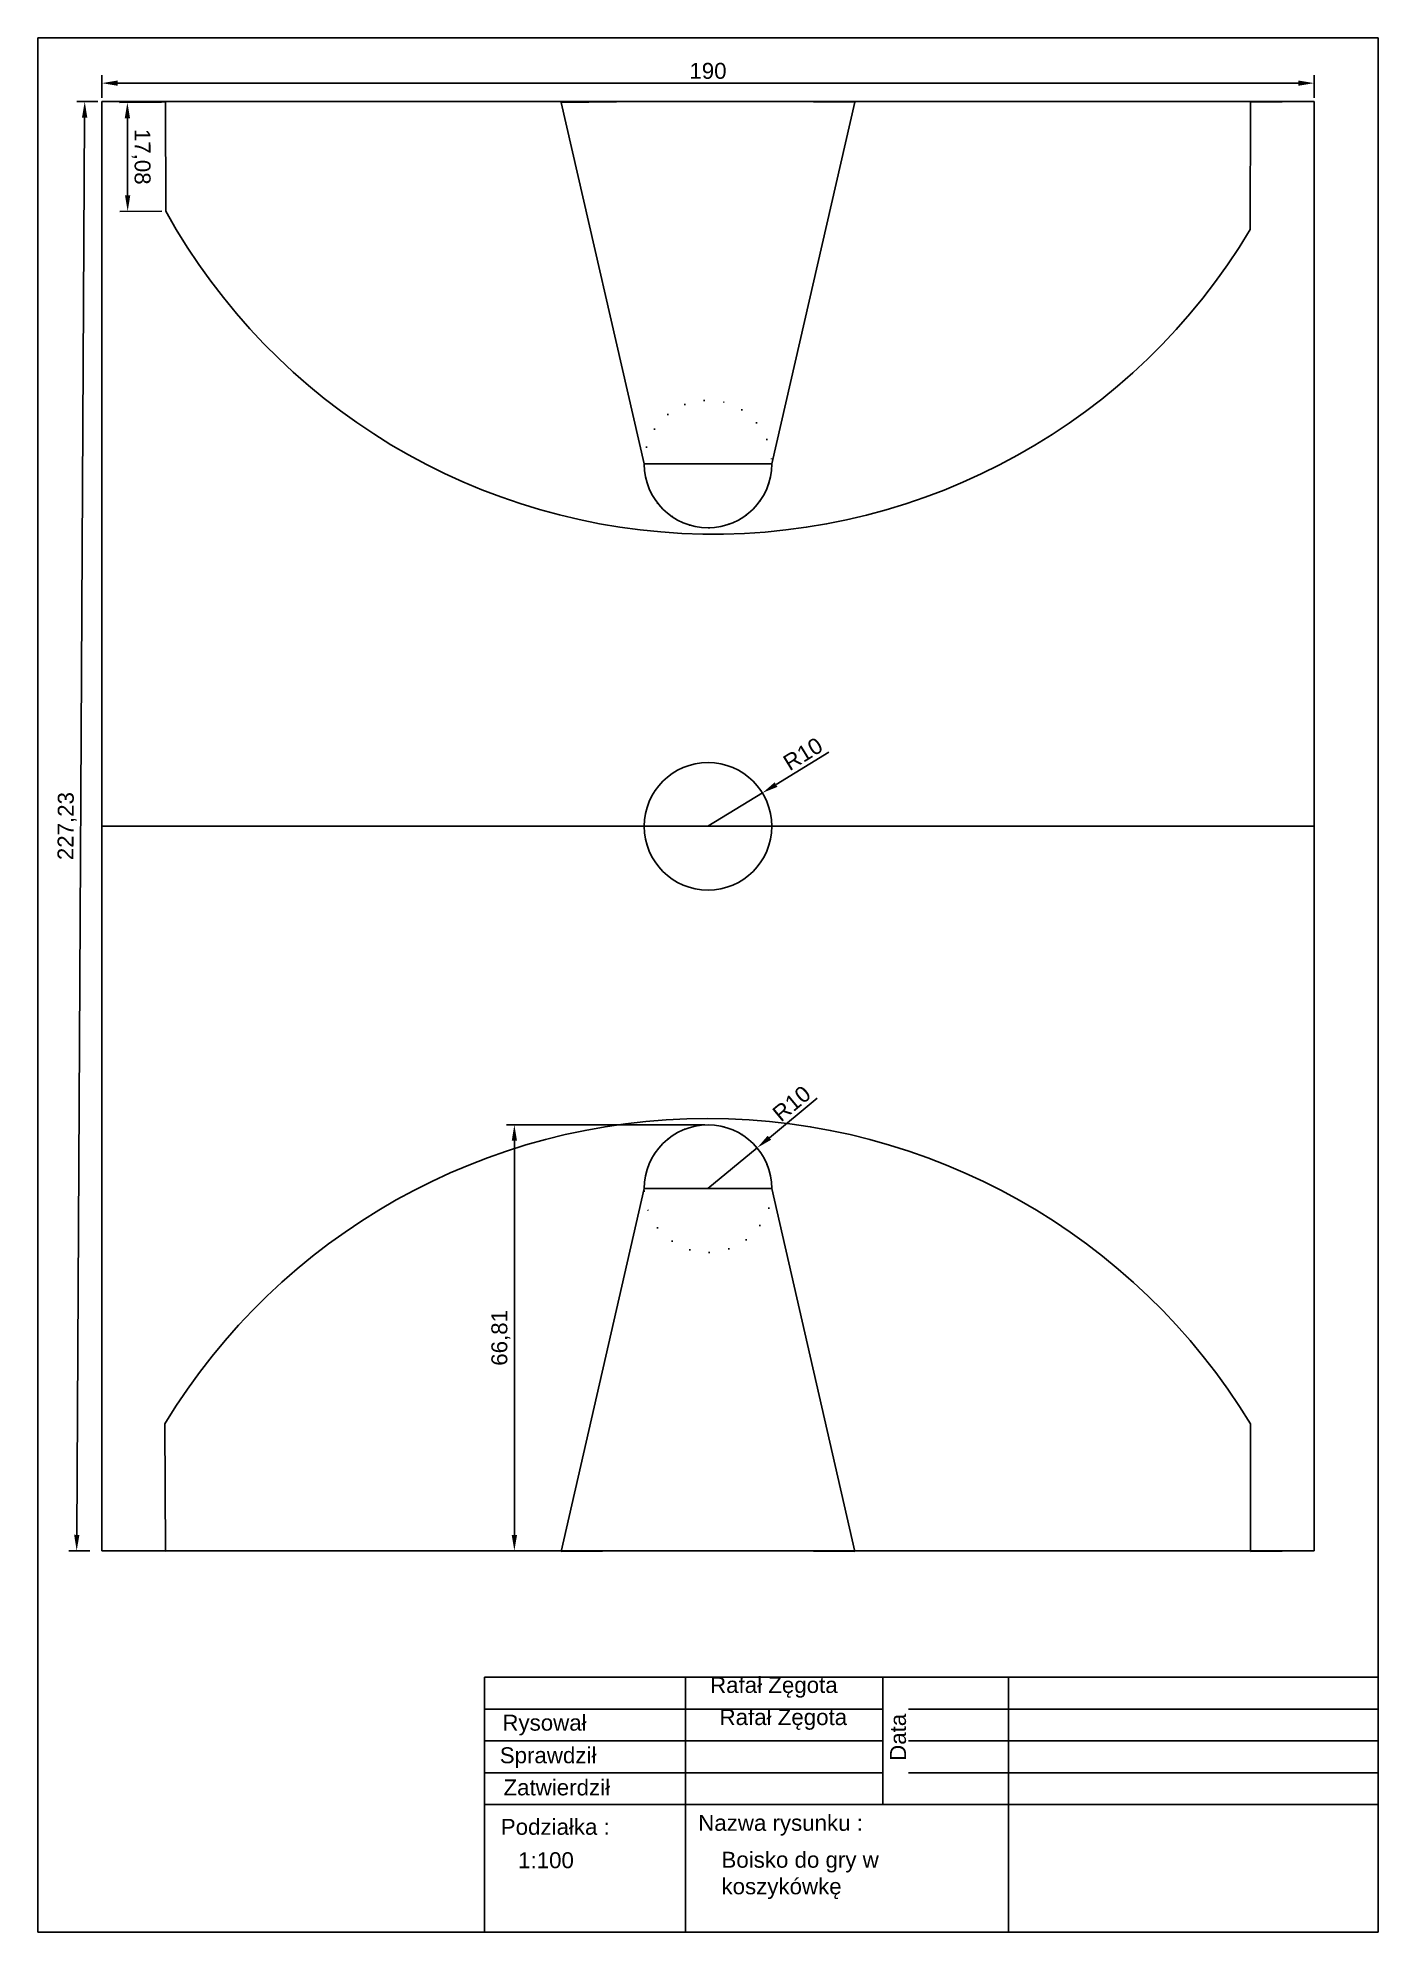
# Model space of a CAD drawing. Header units: millimetres. Extents: x 1248 to 1458, y 5930 to 6227.
import ezdxf

# ---------------------------------------------------------------- set-up
doc = ezdxf.new("R2010")
doc.units = ezdxf.units.MM
doc.linetypes.add('ACAD_ISO07W100', pattern=[3, 0, -3])
doc.layers.add('przerywana', color=7, linetype='ACAD_ISO07W100')
doc.styles.get("Standard").update_dxf_attribs({"font": 'arial.ttf'})
doc.dimstyles.new('ISO-25', dxfattribs={"dimtxt": 2.5, "dimasz": 2.5, "dimexe": 1.25, "dimexo": 0.625, "dimtad": 1, "dimtxsty": 'Standard', "dimcen": 2.5, "dimadec": 0, "dimazin": 0, "dimtfac": 1, "dimtmove": 0, "dimatfit": 3, "dimfxl": 1, "dimarcsym": 0})

# ---------------------------------------------------------------- blocks, each defined once
blk = doc.blocks.new('*D2')
at = {"color": 0, "lineweight": -2, "transparency": 16777216}
for p, q in [((1372.39, 6115.22), (1364.1, 6110.14)), ((1353.44, 6103.61), (1361.97, 6108.84))]:
    blk.add_line(p, q, dxfattribs=at)
at = {"color": 0, "transparency": 16777216}
blk.add_solid([(1363.88, 6110.5), (1364.32, 6109.79), (1361.97, 6108.84)], dxfattribs=at)
at = {"layer": 'Defpoints', "color": 0, "transparency": 16777216}
for p in [(1361.97, 6108.84), (1353.44, 6103.61)]:
    blk.add_point(p, dxfattribs=at)
at = {"color": 0, "transparency": 16777216, "insert": (1368.32, 6114.95), "char_height": 2.5, "attachment_point": 5, "rotation": 31.5002}
blk.add_mtext('R10', dxfattribs=at)
blk = doc.blocks.new('*D3')
at = {"color": 0, "lineweight": -2, "transparency": 16777216}
for p, q in [((1370.54, 6060.98), (1363.06, 6054.78)), ((1353.44, 6046.8), (1361.14, 6053.19))]:
    blk.add_line(p, q, dxfattribs=at)
at = {"color": 0, "transparency": 16777216}
blk.add_solid([(1362.8, 6055.1), (1363.33, 6054.46), (1361.14, 6053.19)], dxfattribs=at)
at = {"layer": 'Defpoints', "color": 0, "transparency": 16777216}
for p in [(1361.14, 6053.19), (1353.44, 6046.8)]:
    blk.add_point(p, dxfattribs=at)
at = {"color": 0, "transparency": 16777216, "insert": (1366.55, 6060.14), "char_height": 2.5, "attachment_point": 5, "rotation": 39.6728}
blk.add_mtext('R10', dxfattribs=at)
blk = doc.blocks.new('*D5')
at = {"color": 0, "lineweight": -2, "transparency": 16777216}
for p, q in [((1257.82, 6217.23), (1254.53, 6217.25)), ((1255.76, 6214.74), (1254.53, 5992.52)), ((1256.56, 5990), (1253.27, 5990.02))]:
    blk.add_line(p, q, dxfattribs=at)
at = {"color": 0, "transparency": 16777216}
for points in [[(1255.35, 6214.74), (1256.18, 6214.74), (1255.78, 6217.24)], [(1254.12, 5992.52), (1254.95, 5992.51), (1254.52, 5990.02)]]:
    blk.add_solid(points, dxfattribs=at)
at = {"layer": 'Defpoints', "color": 0, "transparency": 16777216}
for p in [(1258.44, 6217.23), (1254.52, 5990.02), (1257.19, 5990)]:
    blk.add_point(p, dxfattribs=at)
at = {"color": 0, "transparency": 16777216, "insert": (1253.02, 6103.64), "char_height": 2.5, "attachment_point": 5, "rotation": 89.6827}
blk.add_mtext('227,23', dxfattribs=at)
blk = doc.blocks.new('*D7')
at = {"color": 0, "lineweight": -2, "transparency": 16777216}
for p, q in [((1267.82, 6217.14), (1261.21, 6217.12)), ((1262.46, 6214.62), (1262.5, 6202.54)), ((1267.87, 6200.05), (1261.26, 6200.03))]:
    blk.add_line(p, q, dxfattribs=at)
at = {"color": 0, "transparency": 16777216}
for points in [[(1262.88, 6214.62), (1262.05, 6214.62), (1262.46, 6217.12)], [(1262.92, 6202.54), (1262.09, 6202.53), (1262.51, 6200.04)]]:
    blk.add_solid(points, dxfattribs=at)
at = {"layer": 'Defpoints', "color": 0, "transparency": 16777216}
for p in [(1268.44, 6217.14), (1262.51, 6200.04), (1268.5, 6200.06)]:
    blk.add_point(p, dxfattribs=at)
at = {"color": 0, "transparency": 16777216, "insert": (1264.61, 6208.59), "char_height": 2.5, "attachment_point": 5, "rotation": 270.1861}
blk.add_mtext('17,08', dxfattribs=at)
blk = doc.blocks.new('*D8')
at = {"color": 0, "lineweight": -2, "transparency": 16777216}
for p, q in [((1352.82, 6056.8), (1321.85, 6056.8)), ((1323.1, 6054.3), (1323.1, 5992.49)), ((1352.82, 5989.99), (1321.85, 5989.99))]:
    blk.add_line(p, q, dxfattribs=at)
at = {"color": 0, "transparency": 16777216}
for points in [[(1322.69, 6054.3), (1323.52, 6054.3), (1323.1, 6056.8)], [(1322.69, 5992.49), (1323.52, 5992.49), (1323.1, 5989.99)]]:
    blk.add_solid(points, dxfattribs=at)
at = {"layer": 'Defpoints', "color": 0, "transparency": 16777216}
for p in [(1353.44, 6056.8), (1323.1, 5989.99), (1353.44, 5989.99)]:
    blk.add_point(p, dxfattribs=at)
at = {"color": 0, "transparency": 16777216, "insert": (1320.98, 6023.4), "char_height": 2.5, "attachment_point": 5, "rotation": 90}
blk.add_mtext('66,81', dxfattribs=at)
blk = doc.blocks.new('*D9')
at = {"color": 0, "lineweight": -2, "transparency": 16777216}
for p, q in [((1258.44, 6217.85), (1258.44, 6221.38)), ((1260.94, 6220.13), (1445.94, 6220.13)), ((1448.44, 6217.85), (1448.44, 6221.38))]:
    blk.add_line(p, q, dxfattribs=at)
at = {"color": 0, "transparency": 16777216}
for points in [[(1260.94, 6220.55), (1260.94, 6219.72), (1258.44, 6220.13)], [(1445.94, 6220.55), (1445.94, 6219.72), (1448.44, 6220.13)]]:
    blk.add_solid(points, dxfattribs=at)
at = {"layer": 'Defpoints', "color": 0, "transparency": 16777216}
for p in [(1448.44, 6220.13), (1258.44, 6217.23), (1448.44, 6217.23)]:
    blk.add_point(p, dxfattribs=at)
at = {"color": 0, "transparency": 16777216, "insert": (1353.44, 6222.04), "char_height": 2.5, "attachment_point": 5}
blk.add_mtext('190', dxfattribs=at)

msp = doc.modelspace()

# ---------------------------------------------------------------- linework, layer by layer
for p, q in [((1248.444, 6227.227), (1458.444, 6227.227)), ((1248.444, 5930.227), (1248.444, 6227.227)), ((1248.444, 6227.227), (1258.444, 6227.227)), ((1458.444, 6227.227), (1448.444, 6227.227)), ((1458.444, 6227.227), (1458.444, 5930.227)), ((1448.444, 6217.227), (1258.444, 6217.227)), ((1258.444, 6217.227), (1258.444, 5989.993)), ((1258.444, 6217.227), (1258.444, 5989.993)), ((1258.444, 6217.227), (1268.443, 6217.14)), ((1268.443, 6217.14), (1268.499, 6200.055)), ((1343.444, 6217.227), (1330.444, 6217.109)), ((1330.444, 6217.109), (1343.444, 6160.419)), ((1363.444, 6217.227), (1376.443, 6217.158)), ((1376.443, 6217.158), (1363.444, 6160.419)), ((1438.444, 6217.164), (1438.402, 6197.164)), ((1448.444, 6217.227), (1438.444, 6217.164)), ((1448.444, 6217.227), (1448.444, 5989.993)), ((1343.444, 6160.419), (1363.444, 6160.419)), ((1258.444, 6103.61), (1448.444, 6103.61)), ((1330.444, 5989.891), (1343.444, 6046.802)), ((1343.444, 6046.802), (1363.444, 6046.802)), ((1376.443, 5989.9), (1363.444, 6046.802)), ((1268.444, 5989.938), (1268.323, 6009.938)), ((1438.444, 5989.907), (1438.444, 6009.907)), ((1258.444, 5989.993), (1448.444, 5989.993)), ((1258.444, 5989.993), (1268.444, 5989.938)), ((1343.444, 5989.993), (1330.444, 5989.891)), ((1363.444, 5989.993), (1376.443, 5989.9)), ((1448.444, 5989.993), (1438.444, 5989.907)), ((1318.444, 5930.227), (1318.444, 5970.227)), ((1318.444, 5970.227), (1458.444, 5970.227)), ((1318.444, 5970.227), (1318.444, 5960.227)), ((1349.925, 5970.227), (1349.925, 5930.227)), ((1380.846, 5970.227), (1380.846, 5950.227)), ((1400.542, 5970.227), (1400.542, 5930.227)), ((1318.444, 5965.188), (1380.846, 5965.188)), ((1384.837, 5965.188), (1458.444, 5965.188)), ((1318.444, 5960.227), (1380.846, 5960.227)), ((1384.837, 5960.227), (1458.444, 5960.227)), ((1318.444, 5955.216), (1380.846, 5955.216)), ((1384.837, 5955.216), (1458.444, 5955.216)), ((1318.444, 5930.227), (1318.444, 5950.227)), ((1318.444, 5950.227), (1458.444, 5950.227)), ((1458.444, 5930.227), (1248.444, 5930.227)), ((1458.444, 5930.227), (1318.444, 5930.227))]:
    msp.add_line(p, q)
msp.add_circle((1353.444, 6103.61), 10)
for centre, radius, start, end in [((1354.281, 6247.39), 97.975, 208.89031, 329.16009), ((1353.444, 6160.419), 10, 180, 0), ((1353.374, 5958.305), 99.497, 31.24019, 148.73896), ((1353.444, 6046.802), 10, 0, 180)]:
    msp.add_arc(centre, radius, start, end)
at = {"layer": 'przerywana'}
for centre in [(1353.444, 6160.419), (1353.444, 6046.802)]:
    msp.add_circle(centre, 10, dxfattribs=at)

# ---------------------------------------------------------------- texts
at = {"char_height": 2.5, "attachment_point": 1}
for s, width, insert in [('Rafał Zęgota', 30.92086, (1353.766, 5970.227)), ('Rysował', 16.00232, (1321.224, 5964.315)), ('Rafał Zęgota', 27.02998, (1355.25, 5965.188)), ('Sprawdził', 3.03028, (1320.814, 5959.205)), ('Zatwierdził', 25.6433, (1321.401, 5954.165)), ('Podziałka :', 18.70967, (1320.975, 5947.986)), ('Nazwa rysunku :', 28.31403, (1351.908, 5948.61)), ('1:100', 20.04952, (1323.689, 5942.751)), ('Boisko do gry w koszykówkę', 37.22222, (1355.555, 5942.826))]:
    msp.add_mtext_dynamic_manual_height_columns(s, width=width, gutter_width=12.5, heights=[0], dxfattribs=dict(at, insert=insert))
at = {"insert": (1381.967, 5957.08), "char_height": 2.5, "attachment_point": 1, "rotation": 90}
msp.add_mtext_dynamic_manual_height_columns('Data', width=15.71608, gutter_width=12.5, heights=[0], dxfattribs=at)

# ---------------------------------------------------------------- dimensions: what is measured, and where the dimension line sits
for p1, p2, distance, picture, middle in [((1258.444, 6217.227), (1448.444, 6217.227), 2.907, '*D9', (1353.444, 6222.036)), ((1258.444, 6217.227), (1257.185, 5990), -2.665, '*D5', (1253.022, 6103.64)), ((1268.4433, 6217.1402), (1268.4988, 6200.0553), -5.9872, '*D7', (1264.6113, 6208.5852)), ((1353.444, 6056.802), (1353.444, 5989.993), -30.34, '*D8', (1320.976, 6023.398))]:
    dim = msp.add_aligned_dim(p1=p1, p2=p2, distance=distance, dimstyle='ISO-25')
    dim.commit()
    dim.dimension.update_dxf_attribs({"geometry": picture, "text_midpoint": middle})
for center, mpoint, picture, middle in [((1353.444, 6103.61), (1361.97, 6108.835), '*D2', (1368.316, 6114.954)), ((1353.444, 6046.802), (1361.141, 6053.186), '*D3', (1366.552, 6060.145))]:
    dim = msp.add_radius_dim(center=center, mpoint=mpoint, dimstyle='ISO-25')
    dim.commit()
    dim.dimension.update_dxf_attribs({"geometry": picture, "text_midpoint": middle})

doc.saveas('drawing.dxf')
